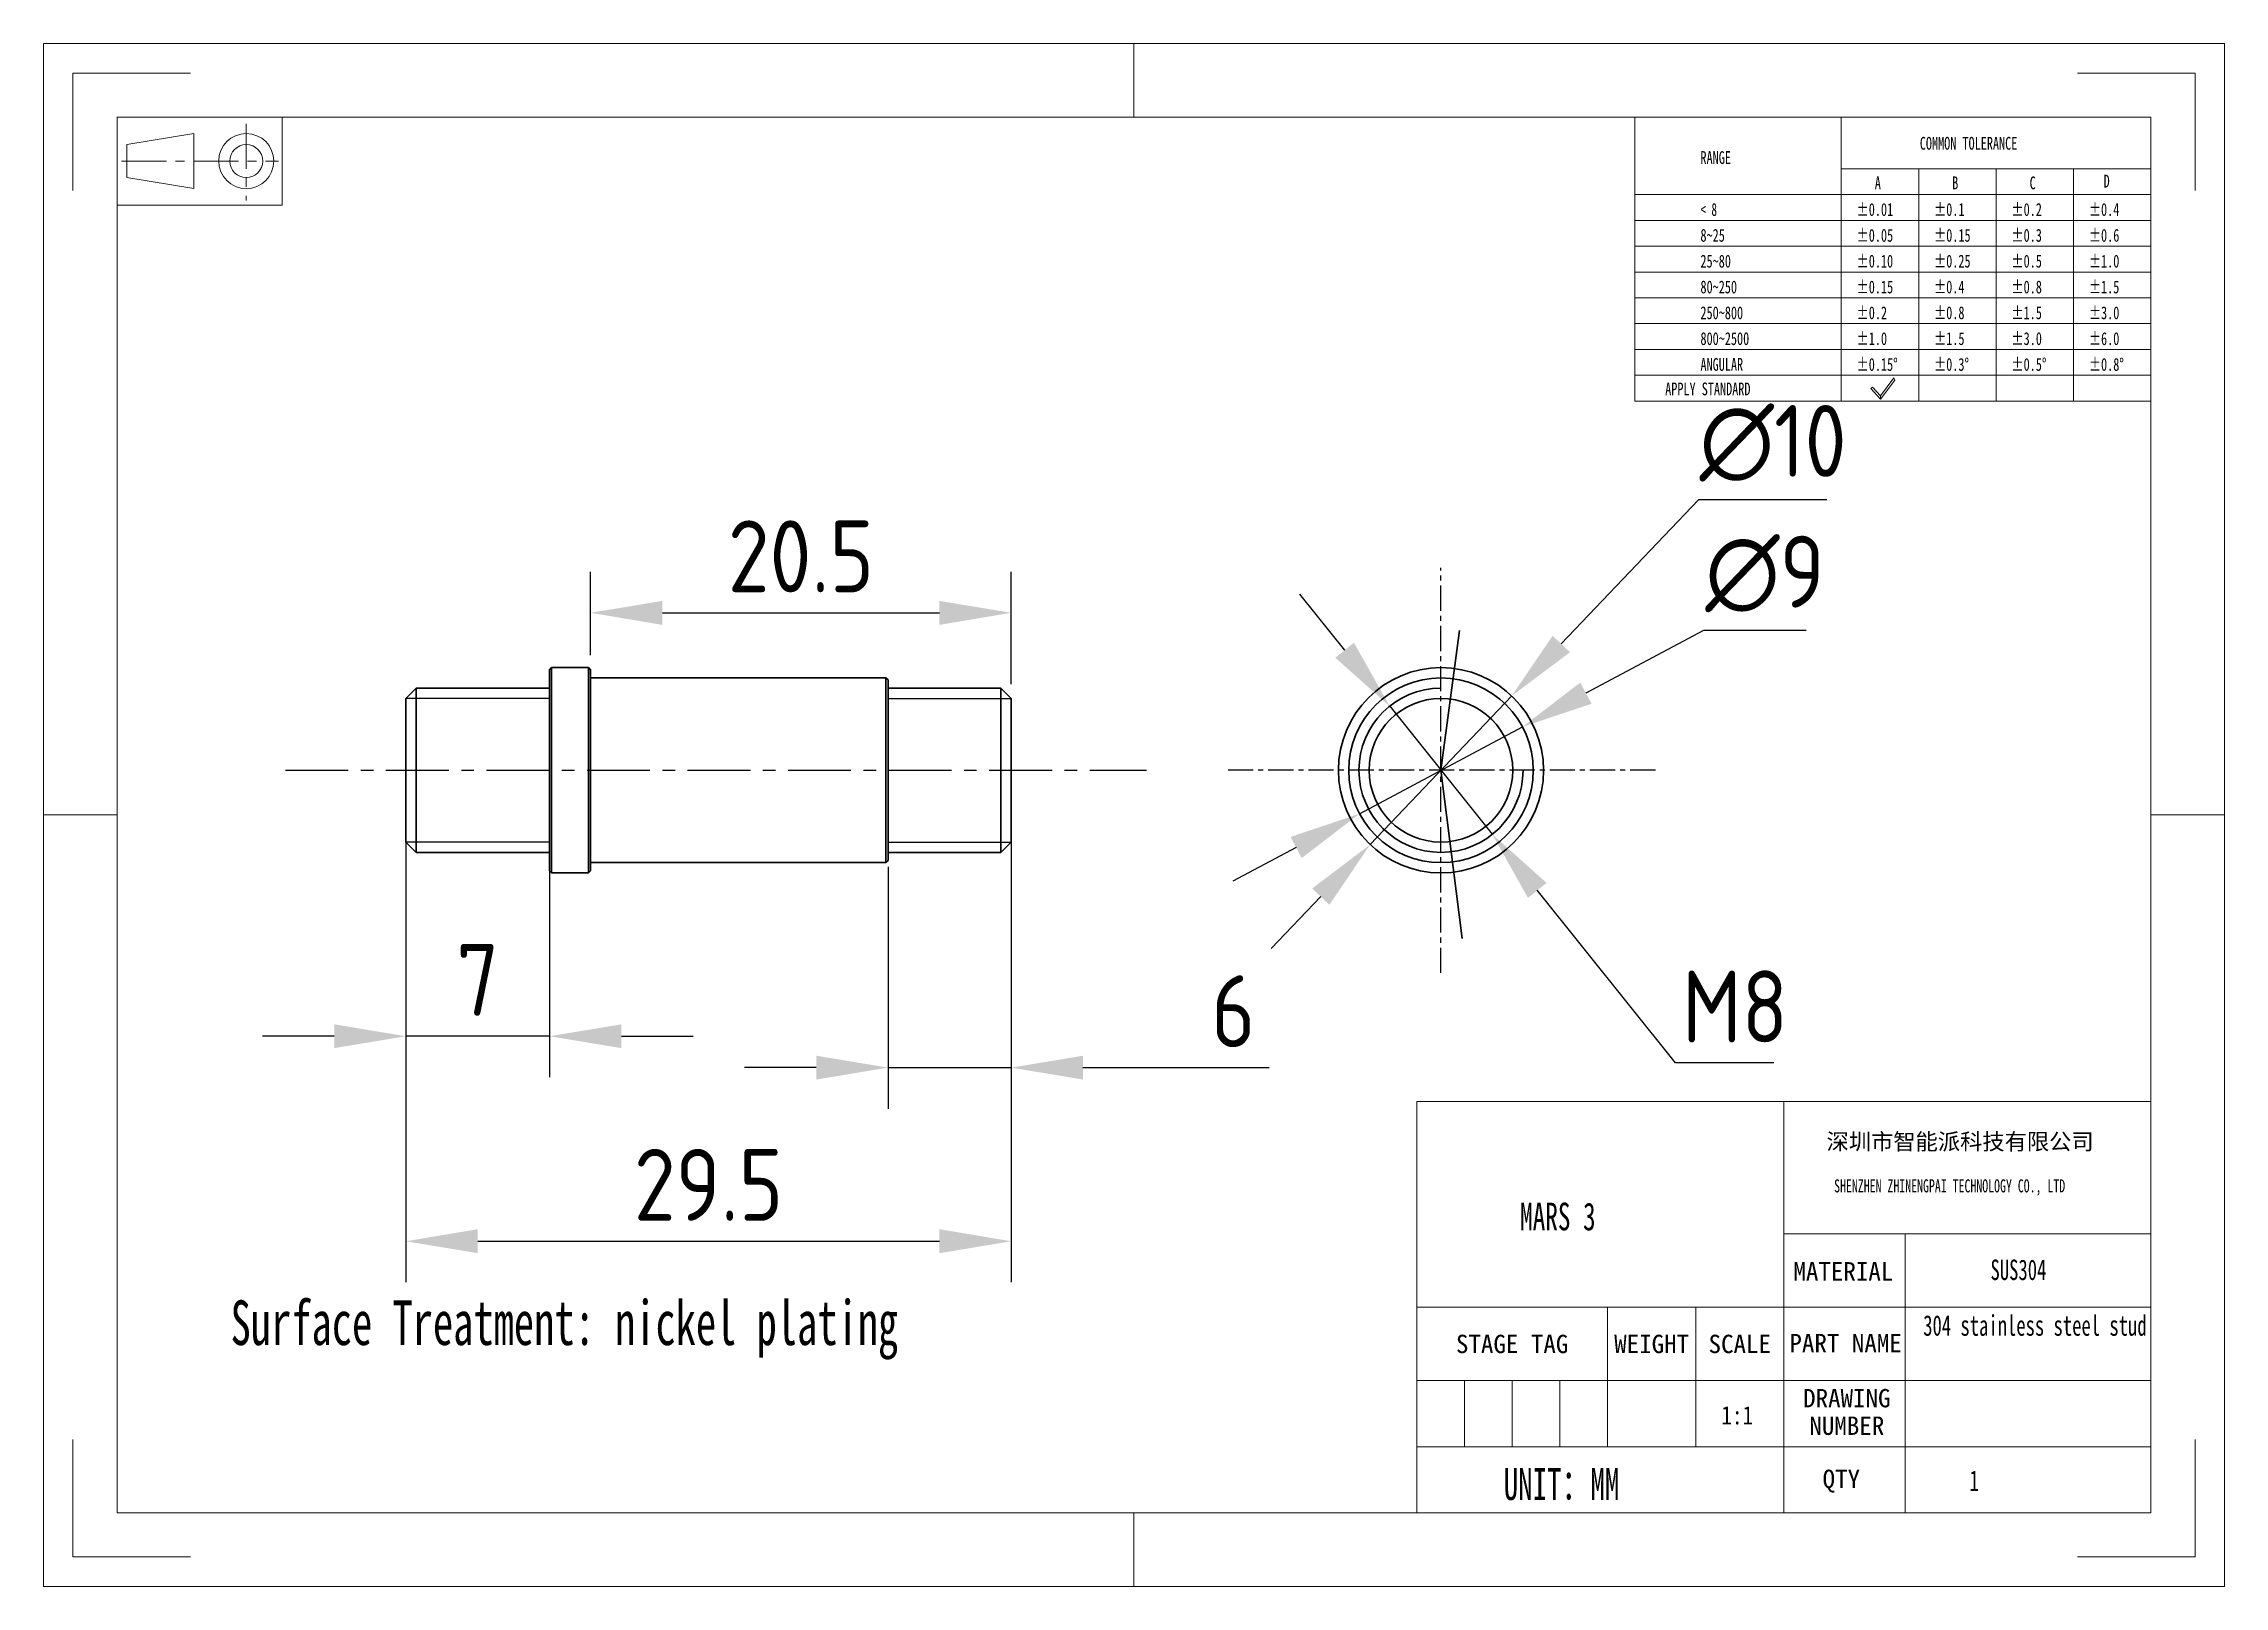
# Model space of a CAD drawing. Header units: millimetres. Extents: x 3841 to 3947, y -242 to -167.
import ezdxf

# ---------------------------------------------------------------- set-up
doc = ezdxf.new("R2010")
doc.units = ezdxf.units.MM
doc.header["$LTSCALE"] = 16.334999
doc.header["$PDSIZE"] = 0.1
doc.linetypes.add('CENTER', pattern=[0.6, 0.375, -0.075, 0.075, -0.075])
doc.linetypes.add('CENTERX2', pattern=[20.32, 12.7, -2.54, 2.54, -2.54])
doc.layers.get('0').update_dxf_attribs({"lineweight": 18})
for name, color, linetype, lineweight in [('DEFAULT_1', 7, 'CENTER', 18), ('尺寸线层', 3, 'Continuous', 18), ('标注层', 3, 'Continuous', 25), ('粗实线', 7, 'Continuous', 30)]:
    doc.layers.add(name, color=color, linetype=linetype, lineweight=lineweight)
doc.layers.add('中心线', color=1, linetype='CENTER')
doc.layers.add('细实线', color=130, linetype='Continuous')
doc.styles.add('SLDTEXTSTYLE4', font='', dxfattribs={"width": 0.7})
doc.styles.add('SLDTEXTSTYLE5', font='', dxfattribs={"width": 0.633333})
doc.styles.get("Standard").update_dxf_attribs({"font": 'simfang.ttf', "width": 0.667})
doc.styles.add('TEXTSTYLE_2', font='')
doc.styles.add('TEXTSTYLE_3', font='')
doc.styles.add('工程字-3.5', font='gbenor.shx', dxfattribs={"height": 3.5, "bigfont": 'gbcbig.shx'})
doc.styles.get('SLDTEXTSTYLE4').set_extended_font_data('宋体')
doc.styles.get('SLDTEXTSTYLE5').set_extended_font_data('宋体')
doc.styles.get('TEXTSTYLE_2').set_extended_font_data('宋体')
doc.styles.get('TEXTSTYLE_3').set_extended_font_data('宋体')
doc.dimstyles.new('尺寸-3.5', dxfattribs={"dimtxt": 3.5, "dimasz": 3.5, "dimexe": 2, "dimexo": 0.7, "dimgap": 1, "dimtad": 1, "dimtih": 1, "dimtoh": 1, "dimdsep": 46, "dimtxsty": '工程字-3.5', "dimcen": 3.5, "dimaunit": 1, "dimadec": 0, "dimazin": 0, "dimtfac": 1, "dimtmove": 0, "dimatfit": 3, "dimfxl": 1, "dimarcsym": 0})

# ---------------------------------------------------------------- blocks, each defined once
blk = doc.blocks.new('96_1')
at = {"color": 7, "linetype": 'Continuous'}
for p, q in [((-11.25, 6), (-11.25, -6)), ((11.25, -6), (11.25, 6)), ((-9.93, 2.25), (-0.82, 3.75)), ((-0.82, 0), (-0.82, 3.75)), ((-9.93, 0), (-9.93, 2.25)), ((-9.93, 0), (-9.93, -2.25)), ((-0.82, 0), (-0.82, -3.75)), ((-9.93, -2.25), (-0.82, -3.75)), ((-11.25, -6), (11.25, -6))]:
    blk.add_line(p, q, dxfattribs=at)
for radius in [3.75, 2.25]:
    blk.add_circle((6.34, 0), radius, dxfattribs=at)
at = {"layer": 'DEFAULT_1', "color": 1, "linetype": 'CENTER'}
for p, q in [((6.34, 5.05), (6.34, -5.36)), ((-10.64, 0), (10.74, 0))]:
    blk.add_line(p, q, dxfattribs=at)
blk = doc.blocks.new('*D50')
at = {"layer": 'Defpoints', "color": 0, "transparency": 16777216}
for p in [(3906.12, -199.45), (3911.12, -205.69)]:
    blk.add_point(p, dxfattribs=at)
at = {"layer": '标注层', "color": 0, "lineweight": -2, "transparency": 16777216}
for p, q in [((3903.93, -196.72), (3901.74, -193.99)), ((3906.12, -199.45), (3911.12, -205.69)), ((3920.05, -216.83), (3913.31, -208.42)), ((3924.85, -216.83), (3920.05, -216.83))]:
    blk.add_line(p, q, dxfattribs=at)
at = {"layer": '标注层', "color": 0, "transparency": 16777216}
for points in [[(3904.38, -196.36), (3903.47, -197.09), (3906.12, -199.45)], [(3913.77, -208.06), (3912.86, -208.79), (3911.12, -205.69)]]:
    blk.add_solid(points, dxfattribs=at)
at = {"layer": '标注层', "color": 0, "transparency": 16777216, "insert": (3922.95, -214.08), "char_height": 3.5, "attachment_point": 5, "style": '工程字-3.5'}
blk.add_mtext('M8', dxfattribs=at)
blk = doc.blocks.new('*D51')
at = {"layer": 'Defpoints', "color": 0, "transparency": 16777216}
for p in [(3858.17, -206.07), (3865.17, -206.07), (3858.17, -215.53)]:
    blk.add_point(p, dxfattribs=at)
at = {"layer": '标注层', "color": 0, "lineweight": -2, "transparency": 16777216}
for p, q in [((3858.17, -206.77), (3858.17, -217.53)), ((3865.17, -206.77), (3865.17, -217.53)), ((3854.67, -215.53), (3851.17, -215.53)), ((3865.17, -215.53), (3858.17, -215.53)), ((3868.67, -215.53), (3872.17, -215.53))]:
    blk.add_line(p, q, dxfattribs=at)
at = {"layer": '标注层', "color": 0, "transparency": 16777216}
for points in [[(3854.67, -214.95), (3854.67, -216.11), (3858.17, -215.53)], [(3868.67, -214.95), (3868.67, -216.11), (3865.17, -215.53)]]:
    blk.add_solid(points, dxfattribs=at)
at = {"layer": '标注层', "color": 0, "transparency": 16777216, "insert": (3861.67, -212.78), "char_height": 3.5, "attachment_point": 5, "style": '工程字-3.5'}
blk.add_mtext('7', dxfattribs=at)
blk = doc.blocks.new('*D52')
at = {"layer": 'Defpoints', "color": 0, "transparency": 16777216}
for p in [(3912.07, -198.95), (3905.17, -206.19)]:
    blk.add_point(p, dxfattribs=at)
at = {"layer": '标注层', "color": 0, "lineweight": -2, "transparency": 16777216}
for p, q in [((3921.18, -189.39), (3914.48, -196.42)), ((3927.43, -189.39), (3921.18, -189.39)), ((3905.17, -206.19), (3912.07, -198.95)), ((3902.76, -208.73), (3900.35, -211.26))]:
    blk.add_line(p, q, dxfattribs=at)
at = {"layer": '标注层', "color": 0, "transparency": 16777216}
for points in [[(3914.06, -196.02), (3914.91, -196.82), (3912.07, -198.95)], [(3902.34, -208.33), (3903.18, -209.13), (3905.17, -206.19)]]:
    blk.add_solid(points, dxfattribs=at)
at = {"layer": '标注层', "color": 0, "transparency": 16777216, "insert": (3924.81, -186.64), "char_height": 3.5, "attachment_point": 5, "style": '工程字-3.5'}
blk.add_mtext('∅10', dxfattribs=at)
blk = doc.blocks.new('*D53')
at = {"layer": 'Defpoints', "color": 0, "transparency": 16777216}
for p in [(3912.59, -200.46), (3904.65, -204.69)]:
    blk.add_point(p, dxfattribs=at)
at = {"layer": '标注层', "color": 0, "lineweight": -2, "transparency": 16777216}
for p, q in [((3921.42, -195.76), (3915.68, -198.81)), ((3926.42, -195.76), (3921.42, -195.76)), ((3904.65, -204.69), (3912.59, -200.46)), ((3901.56, -206.33), (3898.47, -207.98))]:
    blk.add_line(p, q, dxfattribs=at)
at = {"layer": '标注层', "color": 0, "transparency": 16777216}
for points in [[(3915.41, -198.3), (3915.96, -199.33), (3912.59, -200.46)], [(3901.29, -205.82), (3901.83, -206.85), (3904.65, -204.69)]]:
    blk.add_solid(points, dxfattribs=at)
at = {"layer": '标注层', "color": 0, "transparency": 16777216, "insert": (3924.42, -193.01), "char_height": 3.5, "attachment_point": 5, "style": '工程字-3.5'}
blk.add_mtext('∅9', dxfattribs=at)
blk = doc.blocks.new('*D54')
at = {"layer": 'Defpoints', "color": 0, "transparency": 16777216}
for p in [(3887.67, -194.9), (3867.17, -197.67), (3887.67, -199.07)]:
    blk.add_point(p, dxfattribs=at)
at = {"layer": '粗实线', "color": 0, "lineweight": -2, "transparency": 16777216}
for p, q in [((3867.17, -196.97), (3867.17, -192.9)), ((3887.67, -198.37), (3887.67, -192.9)), ((3870.67, -194.9), (3884.17, -194.9))]:
    blk.add_line(p, q, dxfattribs=at)
at = {"layer": '粗实线', "color": 0, "transparency": 16777216}
for points in [[(3870.67, -194.32), (3870.67, -195.49), (3867.17, -194.9)], [(3884.17, -194.32), (3884.17, -195.49), (3887.67, -194.9)]]:
    blk.add_solid(points, dxfattribs=at)
at = {"layer": '粗实线', "color": 0, "transparency": 16777216, "insert": (3877.42, -192.15), "char_height": 3.5, "attachment_point": 5, "style": '工程字-3.5'}
blk.add_mtext('20.5', dxfattribs=at)
blk = doc.blocks.new('*D55')
at = {"layer": 'Defpoints', "color": 0, "transparency": 16777216}
for p in [(3887.67, -206.07), (3881.67, -206.57), (3887.67, -217.06)]:
    blk.add_point(p, dxfattribs=at)
at = {"layer": '粗实线', "color": 0, "lineweight": -2, "transparency": 16777216}
for p, q in [((3881.67, -207.27), (3881.67, -219.06)), ((3887.67, -206.77), (3887.67, -219.06)), ((3878.17, -217.06), (3874.67, -217.06)), ((3881.67, -217.06), (3887.67, -217.06)), ((3891.17, -217.06), (3900.24, -217.06))]:
    blk.add_line(p, q, dxfattribs=at)
at = {"layer": '粗实线', "color": 0, "transparency": 16777216}
for points in [[(3878.17, -216.48), (3878.17, -217.64), (3881.67, -217.06)], [(3891.17, -216.48), (3891.17, -217.64), (3887.67, -217.06)]]:
    blk.add_solid(points, dxfattribs=at)
at = {"layer": '粗实线', "color": 0, "transparency": 16777216, "insert": (3898.5, -214.31), "char_height": 3.5, "attachment_point": 5, "style": '工程字-3.5'}
blk.add_mtext('6', dxfattribs=at)
blk = doc.blocks.new('*D56')
at = {"layer": 'Defpoints', "color": 0, "transparency": 16777216}
for p in [(3858.17, -199.07), (3887.67, -199.07), (3887.67, -225.52)]:
    blk.add_point(p, dxfattribs=at)
at = {"layer": '粗实线', "color": 0, "lineweight": -2, "transparency": 16777216}
for p, q in [((3858.17, -199.77), (3858.17, -227.52)), ((3887.67, -199.77), (3887.67, -227.52)), ((3861.67, -225.52), (3884.17, -225.52))]:
    blk.add_line(p, q, dxfattribs=at)
at = {"layer": '粗实线', "color": 0, "transparency": 16777216}
for points in [[(3861.67, -224.93), (3861.67, -226.1), (3858.17, -225.52)], [(3884.17, -224.93), (3884.17, -226.1), (3887.67, -225.52)]]:
    blk.add_solid(points, dxfattribs=at)
at = {"layer": '粗实线', "color": 0, "transparency": 16777216, "insert": (3872.92, -222.77), "char_height": 3.5, "attachment_point": 5, "style": '工程字-3.5'}
blk.add_mtext('29.5', dxfattribs=at)

msp = doc.modelspace()

# ---------------------------------------------------------------- linework, layer by layer
at = {"color": 7, "linetype": 'Continuous'}
for p, q in [((3840.506, -242.333), (3840.506, -167.17)), ((3840.506, -167.17), (3946.808, -167.17)), ((3893.657, -170.749), (3893.657, -167.17)), ((3946.808, -242.333), (3946.808, -167.17)), ((3841.938, -174.329), (3841.938, -168.602)), ((3841.938, -168.602), (3847.665, -168.602)), ((3939.649, -168.602), (3945.376, -168.602)), ((3945.376, -174.329), (3945.376, -168.602)), ((3844.086, -238.754), (3844.086, -170.749)), ((3844.086, -170.749), (3943.228, -170.749)), ((3943.228, -238.754), (3943.228, -170.749)), ((3840.506, -204.751), (3844.086, -204.751)), ((3943.228, -204.751), (3946.808, -204.751)), ((3841.938, -240.901), (3841.938, -235.174)), ((3945.376, -240.901), (3945.376, -235.174)), ((3844.086, -238.754), (3943.228, -238.754)), ((3893.657, -242.333), (3893.657, -238.754)), ((3841.938, -240.901), (3847.665, -240.901)), ((3939.649, -240.901), (3945.376, -240.901)), ((3840.506, -242.333), (3946.808, -242.333))]:
    msp.add_line(p, q, dxfattribs=at)
for p, q in [((3918.069, -170.749), (3918.069, -184.587)), ((3928.133, -170.749), (3928.133, -184.587)), ((3928.133, -173.265), (3943.228, -173.265)), ((3931.907, -173.265), (3931.907, -184.587)), ((3935.681, -173.265), (3935.681, -184.587)), ((3939.455, -173.265), (3939.455, -184.587)), ((3918.069, -174.523), (3943.228, -174.523)), ((3918.069, -175.781), (3943.228, -175.781)), ((3918.069, -177.039), (3943.228, -177.039)), ((3918.069, -178.297), (3943.228, -178.297)), ((3918.069, -179.555), (3943.228, -179.555)), ((3918.069, -180.813), (3943.228, -180.813)), ((3918.069, -182.071), (3943.228, -182.071)), ((3918.069, -183.329), (3943.228, -183.329)), ((3930.689, -183.459), (3930.042, -184.337)), ((3930.049, -184.496), (3930.74, -183.559)), ((3930.74, -183.559), (3930.689, -183.459)), ((3918.069, -184.587), (3943.228, -184.587)), ((3929.653, -183.905), (3929.578, -183.973)), ((3929.578, -183.973), (3930.049, -184.496)), ((3930.042, -184.337), (3929.653, -183.905)), ((3930.049, -184.496), (3930.042, -184.337)), ((3930.042, -184.337), (3930.049, -184.496))]:
    msp.add_line(p, q)
at = {"color": 2, "linetype": 'Continuous'}
for p, q in [((3907.437, -228.732), (3907.437, -218.71)), ((3907.437, -228.732), (3907.437, -218.71)), ((3907.437, -218.71), (3925.333, -218.71)), ((3925.333, -232.311), (3925.333, -218.71)), ((3925.333, -225.153), (3925.333, -218.71)), ((3925.333, -218.71), (3943.228, -218.71)), ((3925.333, -228.732), (3925.333, -218.71)), ((3943.228, -225.153), (3943.228, -218.71)), ((3925.333, -225.153), (3943.228, -225.153)), ((3931.247, -225.153), (3931.247, -238.754)), ((3943.228, -232.311), (3943.228, -225.153)), ((3907.437, -238.754), (3907.437, -228.732)), ((3907.437, -228.732), (3925.333, -228.732)), ((3907.437, -232.311), (3907.437, -228.732)), ((3907.437, -228.732), (3916.743, -228.732)), ((3916.743, -232.311), (3916.743, -228.732)), ((3916.743, -232.311), (3916.743, -228.732)), ((3916.743, -228.732), (3925.333, -228.732)), ((3921.038, -232.311), (3921.038, -228.732)), ((3925.333, -228.732), (3943.228, -228.732)), ((3925.333, -232.311), (3925.333, -228.732)), ((3907.437, -235.532), (3907.437, -232.311)), ((3907.437, -232.311), (3916.743, -232.311)), ((3907.437, -232.311), (3916.743, -232.311)), ((3907.437, -232.311), (3916.743, -232.311)), ((3907.437, -232.311), (3907.437, -235.532)), ((3909.763, -232.311), (3909.763, -235.532)), ((3912.09, -232.311), (3912.09, -235.532)), ((3914.416, -232.311), (3914.416, -235.532)), ((3916.743, -235.532), (3916.743, -232.311)), ((3916.743, -235.532), (3916.743, -232.311)), ((3916.743, -232.311), (3925.333, -232.311)), ((3916.743, -232.311), (3925.333, -232.311)), ((3916.743, -232.311), (3916.743, -235.532)), ((3921.038, -235.532), (3921.038, -232.311)), ((3925.333, -238.754), (3925.333, -232.311)), ((3925.333, -232.311), (3943.228, -232.311)), ((3925.333, -232.311), (3943.228, -232.311)), ((3925.333, -235.532), (3925.333, -232.311)), ((3943.228, -238.754), (3943.228, -232.311)), ((3907.437, -238.754), (3907.437, -235.532)), ((3907.437, -235.532), (3925.333, -235.532)), ((3907.437, -235.532), (3916.743, -235.532)), ((3907.437, -235.532), (3916.743, -235.532)), ((3916.743, -235.532), (3925.333, -235.532)), ((3925.333, -238.754), (3925.333, -235.532)), ((3925.333, -235.532), (3943.228, -235.532)), ((3878.804, -238.754), (3887.393, -238.754)), ((3887.393, -238.754), (3893.12, -238.754)), ((3893.12, -238.754), (3901.71, -238.754)), ((3901.71, -238.754), (3907.437, -238.754)), ((3907.437, -238.754), (3925.333, -238.754)), ((3925.333, -238.754), (3943.228, -238.754))]:
    msp.add_line(p, q, dxfattribs=at)
at = {"layer": '中心线', "ltscale": 0.2}
for p, q in [((3908.621, -212.443), (3908.621, -192.703)), ((3919.07, -202.573), (3898.172, -202.573))]:
    msp.add_line(p, q, dxfattribs=at)
at = {"layer": '中心线', "ltscale": 0.5}
msp.add_line((3852.295, -202.573), (3894.26, -202.573), dxfattribs=at)
at = {"layer": '粗实线'}
for p, q in [((3908.621, -202.573), (3909.52, -195.757)), ((3865.267, -197.573), (3865.167, -197.673)), ((3865.167, -198.573), (3865.167, -197.673)), ((3865.267, -197.573), (3865.267, -207.573)), ((3865.267, -197.573), (3867.067, -197.573)), ((3867.067, -197.573), (3867.167, -197.673)), ((3867.067, -207.573), (3867.067, -197.573)), ((3867.167, -197.673), (3867.167, -207.473)), ((3858.667, -198.573), (3858.167, -199.073)), ((3858.667, -198.573), (3865.167, -198.573)), ((3858.667, -198.573), (3858.667, -206.573)), ((3865.167, -202.573), (3865.167, -198.073)), ((3865.167, -198.573), (3865.167, -206.573)), ((3881.567, -198.073), (3867.167, -198.073)), ((3881.567, -198.073), (3881.667, -198.173)), ((3881.567, -198.073), (3881.567, -207.073)), ((3881.567, -198.073), (3881.567, -207.073)), ((3881.667, -198.173), (3881.667, -198.573)), ((3887.167, -198.573), (3881.667, -198.573)), ((3881.667, -198.573), (3881.667, -206.573)), ((3887.167, -198.573), (3887.667, -199.073)), ((3887.167, -198.573), (3887.167, -206.573)), ((3858.167, -206.073), (3858.167, -199.073)), ((3887.667, -199.073), (3887.667, -206.073)), ((3908.621, -202.573), (3909.649, -210.776)), ((3858.667, -206.573), (3858.167, -206.073)), ((3887.167, -206.573), (3887.667, -206.073)), ((3858.667, -206.573), (3865.167, -206.573)), ((3865.167, -206.573), (3865.167, -207.473)), ((3865.167, -206.573), (3865.167, -207.473)), ((3881.567, -207.073), (3867.167, -207.073)), ((3881.667, -206.973), (3881.567, -207.073)), ((3881.667, -206.573), (3887.167, -206.573)), ((3881.667, -206.973), (3881.667, -206.573)), ((3865.167, -207.473), (3865.267, -207.573)), ((3865.267, -207.573), (3867.067, -207.573)), ((3865.267, -207.573), (3867.067, -207.573)), ((3867.167, -207.473), (3867.067, -207.573))]:
    msp.add_line(p, q, dxfattribs=at)
for radius in [5, 4.5, 3.5]:
    msp.add_circle((3908.621, -202.573), radius, dxfattribs=at)
at = {"layer": '粗实线', "color": 3}
msp.add_arc((3908.621, -202.573), 4, 90, 0, dxfattribs=at)
at = {"layer": '细实线'}
for p, q in [((3865.167, -199.073), (3858.167, -199.073)), ((3881.667, -199.073), (3887.667, -199.073)), ((3865.167, -206.073), (3858.167, -206.073)), ((3881.667, -206.073), (3887.667, -206.073))]:
    msp.add_line(p, q, dxfattribs=at)
msp.add_arc((3908.621, -202.573), 3.5, 180, 90, dxfattribs=at)

# ---------------------------------------------------------------- block references
at = {"color": 2, "linetype": 'Continuous', "xscale": 0.3579165052461819, "yscale": 0.3579165052461819, "zscale": 0.3579165052461819}
msp.add_blockref('96_1', (3848.116, -172.891), dxfattribs=at)

# ---------------------------------------------------------------- texts
at = {"attachment_point": 1}
for s, insert, char_height, width, style in [('COMMON TOLERANCE', (3931.961, -171.713), 0.62389, 20.53938, 'SLDTEXTSTYLE4'), ('RANGE', (3921.269, -172.408), 0.6239, 6.12762, 'SLDTEXTSTYLE4'), ('A', (3929.767, -173.642), 0.624, 0.90139, 'SLDTEXTSTYLE4'), ('B', (3933.541, -173.642), 0.624, 0.88698, 'SLDTEXTSTYLE4'), ('C', (3937.315, -173.642), 0.624, 0.89746, 'SLDTEXTSTYLE4'), ('D', (3940.921, -173.557), 0.624, 0.88698, 'SLDTEXTSTYLE4'), ('< 8', (3921.269, -174.939), 0.6239, 2.99428, 'SLDTEXTSTYLE5'), ('%%P0.01', (3928.879, -174.939), 0.6239, 4.36807, 'SLDTEXTSTYLE4'), ('%%P0.1', (3932.653, -174.939), 0.6239, 3.2754, 'SLDTEXTSTYLE4'), ('%%P0.2', (3936.427, -174.939), 0.6239, 3.72609, 'SLDTEXTSTYLE4'), ('%%P0.4', (3940.201, -174.939), 0.6239, 3.71168, 'SLDTEXTSTYLE4'), ('8~25', (3921.269, -176.197), 0.6239, 4.83187, 'SLDTEXTSTYLE4'), ('%%P0.05', (3928.879, -176.197), 0.6239, 4.81877, 'SLDTEXTSTYLE4'), ('%%P0.15', (3932.653, -176.197), 0.6239, 4.59997, 'SLDTEXTSTYLE4'), ('%%P0.3', (3936.427, -176.197), 0.6239, 3.72609, 'SLDTEXTSTYLE4'), ('%%P0.6', (3940.201, -176.197), 0.6239, 3.72609, 'SLDTEXTSTYLE4'), ('25~80', (3921.269, -177.455), 0.6239, 5.92454, 'SLDTEXTSTYLE4'), ('%%P0.10', (3928.879, -177.455), 0.6239, 4.38248, 'SLDTEXTSTYLE4'), ('%%P0.25', (3932.653, -177.455), 0.6239, 5.03625, 'SLDTEXTSTYLE4'), ('%%P0.5', (3936.427, -177.455), 0.6239, 3.72609, 'SLDTEXTSTYLE4'), ('%%P1.0', (3940.201, -177.455), 0.6239, 3.28981, 'SLDTEXTSTYLE4'), ('80~250', (3921.269, -178.713), 0.6239, 7.01722, 'SLDTEXTSTYLE4'), ('%%P0.15', (3928.879, -178.713), 0.6239, 4.59997, 'SLDTEXTSTYLE4'), ('%%P0.4', (3932.653, -178.713), 0.6239, 3.71168, 'SLDTEXTSTYLE4'), ('%%P0.8', (3936.427, -178.713), 0.6239, 3.72609, 'SLDTEXTSTYLE4'), ('%%P1.5', (3940.201, -178.713), 0.6239, 3.5073, 'SLDTEXTSTYLE4'), ('250~800', (3921.269, -179.971), 0.6239, 8.10989, 'SLDTEXTSTYLE4'), ('%%P0.2', (3928.879, -179.971), 0.6239, 3.72609, 'SLDTEXTSTYLE4'), ('%%P0.8', (3932.653, -179.971), 0.6239, 3.72609, 'SLDTEXTSTYLE4'), ('%%P1.5', (3936.427, -179.971), 0.6239, 3.5073, 'SLDTEXTSTYLE4'), ('%%P3.0', (3940.201, -179.971), 0.6239, 3.72609, 'SLDTEXTSTYLE4'), ('800~2500', (3921.269, -181.229), 0.6239, 9.20256, 'SLDTEXTSTYLE4'), ('%%P1.0', (3928.879, -181.229), 0.6239, 3.28981, 'SLDTEXTSTYLE4'), ('%%P1.5', (3932.653, -181.229), 0.6239, 3.5073, 'SLDTEXTSTYLE4'), ('%%P3.0', (3936.427, -181.229), 0.6239, 3.72609, 'SLDTEXTSTYLE4'), ('%%P6.0', (3940.201, -181.229), 0.6239, 3.72609, 'SLDTEXTSTYLE4'), ('ANGULAR', (3921.269, -182.487), 0.6239, 8.76235, 'SLDTEXTSTYLE4'), ('%%P0.15%%D', (3928.879, -182.487), 0.6239, 5.47909, 'SLDTEXTSTYLE4'), ('%%P0.3%%D', (3932.653, -182.487), 0.6239, 4.60521, 'SLDTEXTSTYLE4'), ('%%P0.5%%D', (3936.427, -182.487), 0.6239, 4.60521, 'SLDTEXTSTYLE4'), ('%%P0.8%%D', (3940.201, -182.487), 0.6239, 4.60521, 'SLDTEXTSTYLE4'), ('APPLY STANDARD', (3919.549, -183.681), 0.62389, 17.93347, 'SLDTEXTSTYLE4')]:
    msp.add_mtext(s, dxfattribs=dict(at, insert=insert, char_height=char_height, width=width, style=style))
at = {"color": 7, "linetype": 'Continuous', "insert": (3933.926, -220.265), "char_height": 0.79553, "width": 18.8745, "attachment_point": 2, "style": 'TEXTSTYLE_2'}
msp.add_mtext('深圳市智能派科技有限公司', dxfattribs=at)
at = {"color": 7, "linetype": 'Continuous', "attachment_point": 2, "line_spacing_factor": 0.9, "style": 'TEXTSTYLE_3'}
for s, insert, char_height, width in [('MATERIAL\\P ', (3928.236, -226.537), 0.8948, 12.93468), ('STAGE TAG ', (3912.09, -230.074), 0.8948, 10.82138), ('WEIGHT', (3918.89, -230.074), 0.8948, 3.93219), ('SCALE', (3923.185, -230.074), 0.8948, 3.93219), ('PART NAME', (3928.345, -230.033), 0.8948, 7.4968), ('DRAWING NUMBER', (3928.404, -232.715), 0.89479, 7.4968), ('QTY', (3928.136, -236.646), 0.8948, 9.98767)]:
    msp.add_mtext(s, dxfattribs=dict(at, insert=insert, char_height=char_height, width=width))
at = {"insert": (3922.284, -234.457), "char_height": 0.89479, "width": 2.14481, "attachment_point": 7}
msp.add_mtext('{\\W0.85;1:1}', dxfattribs=at)
at = {"layer": '尺寸线层', "attachment_point": 1}
for s, insert, char_height, width in [('SHENZHEN ZHINENGPAI TECHNOLOGY CO., LTD', (3927.785, -222.502), 0.63642, 18.00737), ('MARS 3', (3912.479, -223.636), 1.352, 11.03344), ('Surface Treatment: nickel plating ', (3849.622, -228.4), 2.1733, 59.16103), ('UNIT：MM', (3911.678, -236.571), 1.5524, 6.01729)]:
    msp.add_mtext(s, dxfattribs=dict(at, insert=insert, char_height=char_height, width=width))
at = {"layer": '尺寸线层', "linetype": 'CENTERX2', "char_height": 1, "width": 10.50435, "attachment_point": 1}
for s, insert in [('SUS304', (3935.407, -226.409)), ('304 stainless steel stud', (3932.127, -229.122))]:
    msp.add_mtext(s, dxfattribs=dict(at, insert=insert))
at = {"layer": '尺寸线层', "ltscale": 0.2, "insert": (3934.386, -236.677), "char_height": 1.014, "width": 6.08135, "attachment_point": 1}
msp.add_mtext('1\\P\\P', dxfattribs=at)

# ---------------------------------------------------------------- dimensions: what is measured, and where the dimension line sits
at = {"layer": '标注层'}
for p1, p2, picture, middle in [((3905.173, -206.194), (3912.07, -198.953), '*D52', (3924.808, -189.386)), ((3904.65, -204.689), (3912.593, -200.458), '*D53', (3924.419, -195.757))]:
    dim = msp.add_diameter_dim_2p(p1=p1, p2=p2, dimstyle='尺寸-3.5', dxfattribs=at)
    dim.commit()
    dim.dimension.update_dxf_attribs({"geometry": picture, "text_midpoint": middle, "dimtype": 163})
dim = msp.add_diameter_dim_2p(p1=(3906.119, -199.453), p2=(3911.124, -205.694), text='M8', dimstyle='尺寸-3.5', override={"dimscale": 1, "dimtix": 0, "dimtofl": 1, "dimtmove": 0, "dimatfit": 3}, dxfattribs=at)
dim.commit()
dim.dimension.update_dxf_attribs({"geometry": '*D50', "text_midpoint": (3922.95, -216.83), "dimtype": 163})
dim = msp.add_linear_dim(base=(3858.167, -215.53), p1=(3865.167, -206.073), p2=(3858.167, -206.073), dimstyle='尺寸-3.5', dxfattribs=at)
dim.commit()
dim.dimension.update_dxf_attribs({"geometry": '*D51', "text_midpoint": (3861.667, -212.78)})
at = {"layer": '粗实线', "color": 85, "true_color": 0x58ba48}
dim = msp.add_linear_dim(base=(3887.667, -194.905), p1=(3867.167, -197.673), p2=(3887.667, -199.073), dimstyle='尺寸-3.5', dxfattribs=at)
dim.commit()
dim.dimension.update_dxf_attribs({"geometry": '*D54', "text_midpoint": (3877.417, -192.155)})
at = {"layer": '粗实线'}
for base, p1, p2, picture, middle in [((3887.667, -225.515), (3858.167, -199.073), (3887.667, -199.073), '*D56', (3872.917, -225.515)), ((3887.667, -217.06), (3881.667, -206.573), (3887.667, -206.073), '*D55', (3898.496, -217.06))]:
    dim = msp.add_linear_dim(base=base, p1=p1, p2=p2, dimstyle='尺寸-3.5', dxfattribs=at)
    dim.commit()
    dim.dimension.update_dxf_attribs({"geometry": picture, "text_midpoint": middle, "dimtype": 160})

doc.saveas('drawing.dxf')
